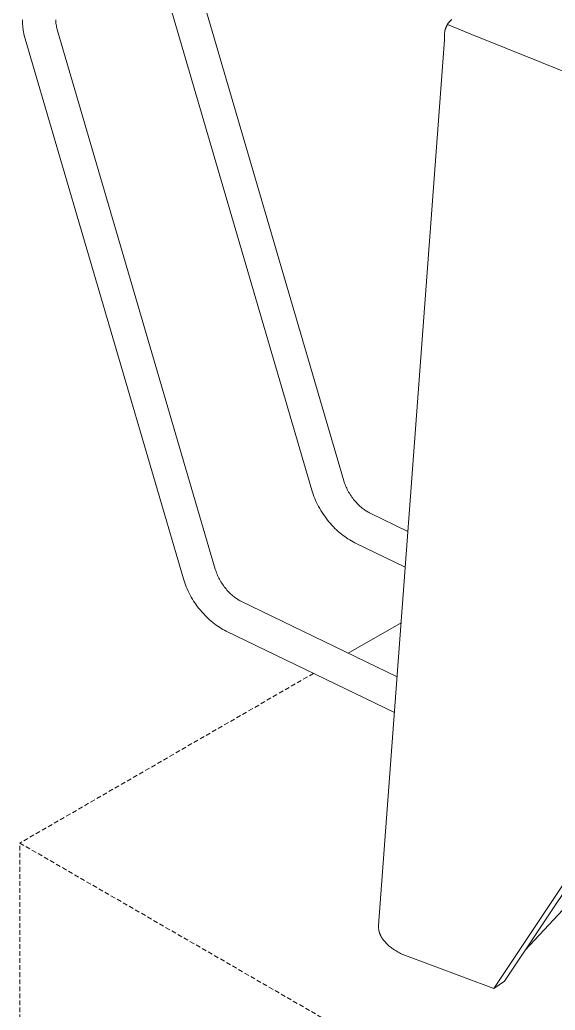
# Model space of a CAD drawing. Header units: millimetres. Extents: x -279 to 4999, y 61 to 3536.
# Drawn here: x 3259.1 to 3404.4, y 1753.3 to 2022 of the extents above; entities that cross this region are included whole.
import ezdxf

# ---------------------------------------------------------------- set-up
doc = ezdxf.new("R2010")
doc.units = ezdxf.units.MM
doc.linetypes.add('HIDDEN', pattern=[1.905, 1.27, -0.635])
doc.layers.add('ZANO_R', color=7, linetype='Continuous', lineweight=0)
doc.layers.add('ZANO_R_przerywana', color=7, linetype='HIDDEN', lineweight=0)

msp = doc.modelspace()

# ---------------------------------------------------------------- linework, layer by layer
at = {"layer": 'ZANO_R'}
for p, q in [((3304.1, 2043.36), (3347.03, 1896.92)), ((3338.35, 1894.38), (3295.57, 2040.3)), ((3259.76, 2021.66), (3259.76, 2021.98)), ((3259.77, 2021.34), (3259.76, 2021.66)), ((3259.79, 2021.02), (3259.77, 2021.34)), ((3259.81, 2020.7), (3259.79, 2021.02)), ((3259.84, 2020.38), (3259.81, 2020.7)), ((3259.87, 2020.06), (3259.84, 2020.38)), ((3268.8, 2021.98), (3268.81, 2021.83)), ((3268.81, 2021.83), (3268.81, 2021.7)), ((3268.81, 2021.7), (3268.82, 2021.56)), ((3268.82, 2021.56), (3268.83, 2021.42)), ((3268.83, 2021.42), (3268.84, 2021.27)), ((3268.84, 2021.27), (3268.87, 2020.97)), ((3268.87, 2020.97), (3268.92, 2020.67)), ((3268.92, 2020.67), (3268.98, 2020.35)), ((3375, 2020.43), (3374.95, 2020.35)), ((3375.04, 2020.52), (3375, 2020.43)), ((3375.09, 2020.6), (3375.04, 2020.52)), ((3375.14, 2020.69), (3375.09, 2020.6)), ((3375.19, 2020.77), (3375.14, 2020.69)), ((3381.37, 2018.19), (3375.15, 2020.7)), ((3375.24, 2020.86), (3375.19, 2020.77)), ((3375.3, 2020.94), (3375.24, 2020.86)), ((3375.35, 2021.02), (3375.3, 2020.94)), ((3375.41, 2021.1), (3375.35, 2021.02)), ((3375.47, 2021.18), (3375.41, 2021.1)), ((3375.53, 2021.25), (3375.47, 2021.18)), ((3375.6, 2021.33), (3375.53, 2021.25)), ((3375.66, 2021.41), (3375.6, 2021.33)), ((3375.73, 2021.48), (3375.66, 2021.41)), ((3375.79, 2021.56), (3375.73, 2021.48)), ((3375.86, 2021.63), (3375.79, 2021.56)), ((3375.93, 2021.7), (3375.86, 2021.63)), ((3376, 2021.77), (3375.93, 2021.7)), ((3376.08, 2021.84), (3376, 2021.77)), ((3376.15, 2021.91), (3376.08, 2021.84)), ((3376.31, 2022.05), (3376.15, 2021.91)), ((3259.91, 2019.73), (3259.87, 2020.06)), ((3259.96, 2019.41), (3259.91, 2019.73)), ((3260.01, 2019.09), (3259.96, 2019.41)), ((3260.07, 2018.76), (3260.01, 2019.09)), ((3260.2, 2018.11), (3260.07, 2018.76)), ((3260.36, 2017.46), (3260.2, 2018.11)), ((3268.98, 2020.35), (3269.04, 2020.02)), ((3269.04, 2020.02), (3269.13, 2019.69)), ((3269.13, 2019.69), (3269.22, 2019.35)), ((3269.22, 2019.35), (3312.14, 1872.92)), ((3374.36, 2017.96), (3374.35, 2017.74)), ((3374.35, 2017.74), (3374.35, 2017.51)), ((3374.37, 2018.18), (3374.36, 2017.96)), ((3374.39, 2018.4), (3374.37, 2018.18)), ((3374.42, 2018.61), (3374.39, 2018.4)), ((3374.45, 2018.82), (3374.42, 2018.61)), ((3374.49, 2019.02), (3374.45, 2018.82)), ((3374.54, 2019.22), (3374.49, 2019.02)), ((3374.56, 2019.32), (3374.54, 2019.22)), ((3374.59, 2019.42), (3374.56, 2019.32)), ((3374.62, 2019.52), (3374.59, 2019.42)), ((3374.65, 2019.61), (3374.62, 2019.52)), ((3374.68, 2019.71), (3374.65, 2019.61)), ((3374.71, 2019.8), (3374.68, 2019.71)), ((3374.75, 2019.89), (3374.71, 2019.8)), ((3374.79, 2019.99), (3374.75, 2019.89)), ((3374.83, 2020.08), (3374.79, 2019.99)), ((3374.87, 2020.17), (3374.83, 2020.08)), ((3374.91, 2020.26), (3374.87, 2020.17)), ((3374.95, 2020.35), (3374.91, 2020.26)), ((3381.37, 2018.19), (3427.02, 1999.75)), ((3260.54, 2016.81), (3260.36, 2017.46)), ((3303.46, 1870.37), (3260.54, 2016.81)), ((3356.46, 1776.28), (3374.4, 2016.57)), ((3374.35, 2017.51), (3374.35, 2017.28)), ((3374.35, 2017.28), (3374.36, 2017.05)), ((3374.36, 2017.05), (3374.38, 2016.81)), ((3374.38, 2016.81), (3374.4, 2016.57)), ((3482.97, 1899.78), (3390.68, 1761.16)), ((3347.03, 1896.92), (3347.13, 1896.59)), ((3387.73, 1759.15), (3480.02, 1897.76)), ((3338.52, 1893.81), (3338.35, 1894.38)), ((3347.13, 1896.59), (3347.24, 1896.25)), ((3347.24, 1896.25), (3347.37, 1895.91)), ((3347.37, 1895.91), (3347.5, 1895.57)), ((3347.5, 1895.57), (3347.65, 1895.23)), ((3347.65, 1895.23), (3347.81, 1894.89)), ((3347.81, 1894.89), (3347.98, 1894.55)), ((3347.98, 1894.55), (3348.15, 1894.21)), ((3348.15, 1894.21), (3348.34, 1893.87)), ((3338.71, 1893.25), (3338.52, 1893.81)), ((3338.92, 1892.68), (3338.71, 1893.25)), ((3339.14, 1892.12), (3338.92, 1892.68)), ((3339.38, 1891.57), (3339.14, 1892.12)), ((3339.64, 1891.02), (3339.38, 1891.57)), ((3348.34, 1893.87), (3348.55, 1893.52)), ((3348.55, 1893.52), (3348.76, 1893.19)), ((3348.76, 1893.19), (3348.98, 1892.85)), ((3348.98, 1892.85), (3349.2, 1892.52)), ((3349.2, 1892.52), (3349.44, 1892.2)), ((3349.44, 1892.2), (3349.68, 1891.89)), ((3349.68, 1891.89), (3349.93, 1891.58)), ((3349.93, 1891.58), (3350.18, 1891.29)), ((3339.9, 1890.47), (3339.64, 1891.02)), ((3340.19, 1889.92), (3339.9, 1890.47)), ((3340.49, 1889.38), (3340.19, 1889.92)), ((3340.81, 1888.84), (3340.49, 1889.38)), ((3341.14, 1888.31), (3340.81, 1888.84)), ((3350.18, 1891.29), (3350.43, 1891)), ((3350.43, 1891), (3350.69, 1890.73)), ((3350.69, 1890.73), (3350.95, 1890.47)), ((3350.95, 1890.47), (3351.21, 1890.21)), ((3351.21, 1890.21), (3351.48, 1889.97)), ((3351.48, 1889.97), (3351.75, 1889.74)), ((3351.75, 1889.74), (3352.02, 1889.51)), ((3352.02, 1889.51), (3352.27, 1889.32)), ((3352.27, 1889.32), (3352.52, 1889.14)), ((3352.52, 1889.14), (3352.76, 1888.97)), ((3352.76, 1888.97), (3353.01, 1888.81)), ((3353.01, 1888.81), (3353.25, 1888.66)), ((3341.48, 1887.79), (3341.14, 1888.31)), ((3341.83, 1887.28), (3341.48, 1887.79)), ((3342.2, 1886.77), (3341.83, 1887.28)), ((3342.58, 1886.28), (3342.2, 1886.77)), ((3342.98, 1885.8), (3342.58, 1886.28)), ((3353.25, 1888.66), (3353.49, 1888.52)), ((3353.49, 1888.52), (3353.73, 1888.39)), ((3353.73, 1888.39), (3353.96, 1888.27)), ((3353.96, 1888.27), (3364.44, 1883.19)), ((3343.37, 1885.33), (3342.98, 1885.8)), ((3343.77, 1884.88), (3343.37, 1885.33)), ((3344.19, 1884.44), (3343.77, 1884.88)), ((3344.61, 1884.02), (3344.19, 1884.44)), ((3345.04, 1883.6), (3344.61, 1884.02)), ((3345.48, 1883.2), (3345.04, 1883.6)), ((3345.93, 1882.82), (3345.48, 1883.2)), ((3346.38, 1882.44), (3345.93, 1882.82)), ((3346.82, 1882.1), (3346.38, 1882.44)), ((3347.26, 1881.78), (3346.82, 1882.1)), ((3347.71, 1881.47), (3347.26, 1881.78)), ((3348.16, 1881.17), (3347.71, 1881.47)), ((3348.62, 1880.89), (3348.16, 1881.17)), ((3349.08, 1880.62), (3348.62, 1880.89)), ((3349.55, 1880.37), (3349.08, 1880.62)), ((3350.02, 1880.13), (3349.55, 1880.37)), ((3363.72, 1873.49), (3350.02, 1880.13)), ((3312.14, 1872.92), (3312.25, 1872.59)), ((3303.64, 1869.81), (3303.46, 1870.37)), ((3312.25, 1872.59), (3312.36, 1872.25)), ((3312.36, 1872.25), (3312.49, 1871.91)), ((3312.49, 1871.91), (3312.62, 1871.57)), ((3312.62, 1871.57), (3312.77, 1871.23)), ((3312.77, 1871.23), (3312.92, 1870.89)), ((3312.92, 1870.89), (3313.09, 1870.55)), ((3313.09, 1870.55), (3313.27, 1870.21)), ((3313.27, 1870.21), (3313.46, 1869.86)), ((3303.83, 1869.24), (3303.64, 1869.81)), ((3304.04, 1868.68), (3303.83, 1869.24)), ((3304.26, 1868.12), (3304.04, 1868.68)), ((3304.5, 1867.57), (3304.26, 1868.12)), ((3304.75, 1867.01), (3304.5, 1867.57)), ((3313.46, 1869.86), (3313.66, 1869.52)), ((3313.66, 1869.52), (3313.87, 1869.18)), ((3313.87, 1869.18), (3314.09, 1868.85)), ((3314.09, 1868.85), (3314.32, 1868.52)), ((3314.32, 1868.52), (3314.56, 1868.2)), ((3314.56, 1868.2), (3314.8, 1867.88)), ((3314.8, 1867.88), (3315.05, 1867.57)), ((3315.05, 1867.57), (3315.3, 1867.28)), ((3315.3, 1867.28), (3315.55, 1867)), ((3305.02, 1866.47), (3304.75, 1867.01)), ((3305.31, 1865.92), (3305.02, 1866.47)), ((3305.61, 1865.38), (3305.31, 1865.92)), ((3305.92, 1864.84), (3305.61, 1865.38)), ((3306.25, 1864.31), (3305.92, 1864.84)), ((3315.55, 1867), (3315.81, 1866.73)), ((3315.81, 1866.73), (3316.07, 1866.47)), ((3316.07, 1866.47), (3316.33, 1866.21)), ((3316.33, 1866.21), (3316.6, 1865.97)), ((3316.6, 1865.97), (3316.87, 1865.73)), ((3316.87, 1865.73), (3317.14, 1865.51)), ((3317.14, 1865.51), (3317.39, 1865.32)), ((3317.39, 1865.32), (3317.63, 1865.14)), ((3317.63, 1865.14), (3317.88, 1864.96)), ((3317.88, 1864.96), (3318.13, 1864.8)), ((3318.13, 1864.8), (3318.37, 1864.65)), ((3318.37, 1864.65), (3318.61, 1864.51)), ((3306.6, 1863.79), (3306.25, 1864.31)), ((3306.95, 1863.28), (3306.6, 1863.79)), ((3307.32, 1862.77), (3306.95, 1863.28)), ((3307.7, 1862.28), (3307.32, 1862.77)), ((3308.09, 1861.79), (3307.7, 1862.28)), ((3318.61, 1864.51), (3318.85, 1864.39)), ((3318.85, 1864.39), (3319.08, 1864.27)), ((3319.08, 1864.27), (3361.49, 1843.72)), ((3308.49, 1861.33), (3308.09, 1861.79)), ((3308.89, 1860.88), (3308.49, 1861.33)), ((3309.3, 1860.44), (3308.89, 1860.88)), ((3309.72, 1860.01), (3309.3, 1860.44)), ((3310.16, 1859.6), (3309.72, 1860.01)), ((3310.6, 1859.2), (3310.16, 1859.6)), ((3311.04, 1858.81), (3310.6, 1859.2)), ((3311.5, 1858.44), (3311.04, 1858.81)), ((3311.93, 1858.1), (3311.5, 1858.44)), ((3312.38, 1857.78), (3311.93, 1858.1)), ((3312.82, 1857.46), (3312.38, 1857.78)), ((3313.28, 1857.17), (3312.82, 1857.46)), ((3313.74, 1856.88), (3313.28, 1857.17)), ((3314.2, 1856.62), (3313.74, 1856.88)), ((3314.66, 1856.36), (3314.2, 1856.62)), ((3362.59, 1858.42), (3348.25, 1850.14)), ((3315.13, 1856.13), (3314.66, 1856.36)), ((3360.77, 1834.02), (3315.13, 1856.13)), ((3452.65, 1830.06), (3396.27, 1769.56)), ((3356.45, 1776.11), (3356.44, 1775.95)), ((3356.44, 1775.95), (3356.45, 1775.78)), ((3356.46, 1776.28), (3356.45, 1776.11)), ((3356.45, 1775.78), (3356.45, 1775.61)), ((3356.45, 1775.61), (3356.47, 1775.45)), ((3356.47, 1775.45), (3356.49, 1775.28)), ((3356.49, 1775.28), (3356.51, 1775.12)), ((3356.51, 1775.12), (3356.54, 1774.96)), ((3356.54, 1774.96), (3356.57, 1774.8)), ((3356.57, 1774.8), (3356.6, 1774.68)), ((3356.6, 1774.68), (3356.63, 1774.57)), ((3356.63, 1774.57), (3356.67, 1774.45)), ((3356.67, 1774.45), (3356.7, 1774.34)), ((3356.7, 1774.34), (3356.74, 1774.23)), ((3356.74, 1774.23), (3356.78, 1774.12)), ((3356.78, 1774.12), (3356.82, 1774.01)), ((3356.82, 1774.01), (3356.86, 1773.9)), ((3356.86, 1773.9), (3356.91, 1773.79)), ((3356.91, 1773.79), (3356.96, 1773.68)), ((3356.96, 1773.68), (3357.02, 1773.56)), ((3357.02, 1773.56), (3357.07, 1773.45)), ((3357.07, 1773.45), (3357.13, 1773.34)), ((3357.13, 1773.34), (3357.19, 1773.23)), ((3357.19, 1773.23), (3357.32, 1773.02)), ((3357.32, 1773.02), (3357.39, 1772.9)), ((3357.39, 1772.9), (3357.46, 1772.79)), ((3357.46, 1772.79), (3357.62, 1772.56)), ((3357.62, 1772.56), (3357.78, 1772.34)), ((3357.78, 1772.34), (3357.95, 1772.13)), ((3357.95, 1772.13), (3358.12, 1771.92)), ((3358.12, 1771.92), (3358.3, 1771.72)), ((3358.3, 1771.72), (3358.49, 1771.52)), ((3358.49, 1771.52), (3358.68, 1771.32)), ((3358.68, 1771.32), (3358.91, 1771.11)), ((3358.91, 1771.11), (3359.14, 1770.9)), ((3359.14, 1770.9), (3359.37, 1770.7)), ((3359.37, 1770.7), (3359.61, 1770.5)), ((3359.61, 1770.5), (3359.85, 1770.31)), ((3359.85, 1770.31), (3360.1, 1770.13)), ((3360.1, 1770.13), (3360.36, 1769.95)), ((3360.36, 1769.95), (3360.61, 1769.77)), ((3360.61, 1769.77), (3360.9, 1769.58)), ((3360.9, 1769.58), (3361.2, 1769.4)), ((3361.2, 1769.4), (3361.49, 1769.23)), ((3361.49, 1769.23), (3361.79, 1769.06)), ((3361.79, 1769.06), (3362.1, 1768.89)), ((3362.1, 1768.89), (3362.4, 1768.73)), ((3362.4, 1768.73), (3363.03, 1768.43)), ((3363.03, 1768.43), (3387.73, 1759.15)), ((3390.68, 1761.16), (3387.73, 1759.15))]:
    msp.add_line(p, q, dxfattribs=at)
at = {"layer": 'ZANO_R_przerywana'}
for p, q in [((3338.78, 1844.67), (3259.06, 1798.64)), ((3259.06, 1640.39), (3259.06, 1798.64)), ((3259.06, 1798.64), (3418.95, 1706.33))]:
    msp.add_line(p, q, dxfattribs=at)

doc.saveas('drawing.dxf')
